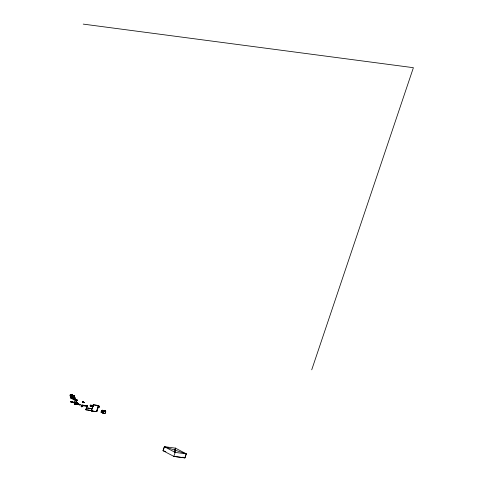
<?xml version="1.0" encoding="UTF-8"?>
<svg xmlns="http://www.w3.org/2000/svg" width="482" height="482" viewBox="0 0 482 482"><rect width="100%" height="100%" fill="white"/><g stroke="black" fill="none" stroke-linecap="round" stroke-linejoin="round"><path stroke-width="0.72" d="M69.649 395.132L69.697 395.204M70.95 396.294C71.258 395.65 70.233 396.722 71.619 396.499L72.204 394.686L72.704 395.186L72.119 396.903L72.686 397.204L72.192 397.138L72.734 395.523L74.704 395.891L74.168 397.487L72.192 397.138M74.728 404.049L74.481 403.886M79.789 404.434L79.554 404.681L79.976 404.868L80.078 404.458L74.686 403.711M86.664 407.923L85.802 409.694L86.115 409.857L86.543 407.935L91.996 408.694L91.682 408.525M175.46 448.146L175.177 452.381L173.797 456.43L184.943 457.9L186.305 453.863L175.478 448.139L174.797 450.158L175.46 448.146L164.332 446.669L175.153 452.393L186.305 453.863M71.667 396.282L72.234 396.584L71.053 396.204L71.589 394.601L72.089 395.101L71.444 394.583L70.908 396.186L70.161 395.975L70.721 394.397L72.475 394.631M71.583 395.367L71.457 395.499M91.935 408.676L86.429 407.832L85.862 409.712M70.414 396.12L70.721 394.397M73.879 398.891L74.077 398.295L73.644 398.234L77.5 400.102L77.301 400.705L75.114 400.415L70.547 397.999L70.752 397.403L72.939 397.692M72.089 396.566L72.559 395.168L72.059 394.668L71.619 396.499M71.619 402.006L72.047 402.235L70.806 401.898L70.968 401.422L71.896 401.566L71.764 401.964L70.89 401.849M72.414 397.258L72.951 395.662M71.197 402.018L71.336 401.614L72.264 401.759L71.939 402.554M71.228 402.127L71.336 401.614M73.445 398.397L72.89 398.325L73.565 397.204M73.836 395.686L72.589 395.505L74.704 395.891M74.891 402.446L75.053 401.958L74.975 402.392L71.878 402.024L71.74 402.428L74.077 402.735L74.041 402.247M73.439 398.837L74.3 396.3M74.692 399.21C72.583 397.891 76.09 397.59 75.047 397.951M74.812 399.235L74.324 399.024L74.837 397.783M75.108 401.988L74.18 401.843L73.909 402.645L75.873 402.669M75.312 402.669L75.475 402.187L74.547 402.042L74.391 402.88M75.114 400.415L75.312 399.813L77.5 400.102M75.722 400.042L75.921 399.445M79.976 404.868L74.409 404.012L74.541 403.615L79.825 404.32L79.705 404.76L79.825 404.32M77.361 403.386L76.349 401.44L75.752 403.03L77.168 403.777L77.361 403.386L74.879 402.916L75.011 402.518C82.452 407.688 74.367 398.957 78.325 403.892L76.903 403.139L77.174 402.343L76.951 403.187M74.722 404.175L74.541 403.615M76.162 400.102L76.361 399.5M76.349 401.44L75.825 403L76.234 403.054M81.133 405.971L81.283 405.531L82.452 405.687L82.374 406.115L81.133 405.971L82.874 405.91L82.741 406.314L81.205 405.964L81.862 405.007L87.399 405.85L87.266 406.254L81.982 405.543L82.115 405.145L87.399 405.85M82.898 402.512L82.47 402.289L83.989 402.512M82.585 402.349L82.856 401.548M81.518 406.127L81.862 405.007M83.109 401.681L82.838 402.482L84.344 402.747L83.916 402.518M81.801 406.808L82 406.212L81.735 406.007L81.603 406.706L81.247 406.031L82.741 406.314M81.446 406.139L81.856 406.838L81.82 406.055M82.687 406.284L82.874 405.91M81.729 405.41L86.953 406.097L87.091 405.687L87.206 406.236M90.399 405.097L90.188 405.928L90.399 405.097L93.375 405.513M93.472 406.507L90.495 406.091L90.767 405.29L93.014 405.609M90.556 406.121L90.767 405.29M98.798 405.633L93.231 404.772L98.798 405.633L96.768 411.664L91.508 410.971L91.2 410.809L93.285 404.79M91.508 410.971L93.538 404.928M92.11 410.634L91.99 410.995L92.11 410.634C93.116 410.158 92.393 411.634 92.695 410.7M98.244 406.169L96.587 411.11L96.9 411.267M96.87 411.248L98.485 405.476M99.527 406.447C98.93 408.525 100.389 405.115 98.063 406.254M102.762 412.544L101.148 412.038M101.232 411.797L101.708 411.61L101.232 411.797L103.154 412.363L102.443 411.996M105.703 411.875L105.317 410.73L105.757 411.881L105.233 413.454L102.895 413.146L101.166 412.231L101.696 410.658C103.479 408.941 101.865 412.309 102.618 410.206L101.75 410.664M101.738 410.718L101.238 412.212L102.907 413.092L105.215 413.399M101.997 412.231C100.033 411.158 105.299 413.056 101.545 411.959L102.419 412.08M101.919 412.568L102.166 411.839L101.485 411.477L102.106 411.911M102.226 412.737L102.473 412.002M103.04 410.429C102.431 412.556 103.317 408.79 103.425 411.574L102.895 413.146M103.967 411.387L104.239 410.586L103.967 411.387L104.618 411.73L104.178 410.58M104.895 410.507L104.684 411.315M105.377 410.736L105.106 411.538M182.805 457.153L184.883 457.828L186.227 453.833L164.41 446.687L162.976 450.706L173.857 456.394M164.41 446.687L163.067 450.694L165.814 451.598M174.623 452.261L175.34 450.266M311.721 369.815L413.399 67.691L83.241 24.112M72.933 396.126L72.842 396.252M79.789 404.687L74.481 403.97M79.837 404.723L79.626 404.699M74.505 399L74.083 398.915L74.704 399.024M104.949 410.513L103.973 410.959L105.757 411.881L103.383 411.598L101.708 410.712L104.046 411.019L105.715 411.905M72.143 395.499L72.029 395.879M101.124 412.116L101.575 412.008M73.306 396.993L73.638 397.264M70.185 395.999L71.354 396.15M72.119 396.903L73.993 397.216M70.547 397.999L71.716 398.156M82.458 402.325L84.242 402.645M70.806 401.898L75.885 402.633L78.367 403.94L77.168 403.777M90.128 405.898L93.05 406.284M97.852 407.085L99.316 407.278M74.409 404.012L79.958 404.814M85.802 409.694L91.369 410.55L86.115 409.845M101.256 411.718L102.166 411.839M91.616 410.556L91.237 410.784M91.2 410.809L96.768 411.664M101.166 412.231L102.335 412.387M173.809 456.376L184.955 457.858M73.782 397.264L74.168 397.487M72.993 398.373L73.728 398.53L73.385 398.373M74.65 399.048C75.337 399.735 74.981 398.162 75.18 397.903M101.696 410.658L103.479 411.58L103.1 410.435M102.311 412.399L102.738 412.622M70.752 397.403L75.312 399.813M86.953 406.085L87.266 406.254M75.475 402.187L75.343 402.584M74.409 402.44L74.162 402.777L71.83 402.47L72.131 402.163M74.071 402.337L74.499 402.56M71.896 401.566L71.517 402.325L71.999 402.56M81.886 406.844L81.193 406.001M70.83 401.819L71.258 402.048M83.055 401.657L84.302 402.675M82.796 401.518L84.043 402.542M76.289 401.434L77.307 403.38M103.811 410.363L103.546 411.164L102.835 410.809L103.811 410.363"/></g></svg>
